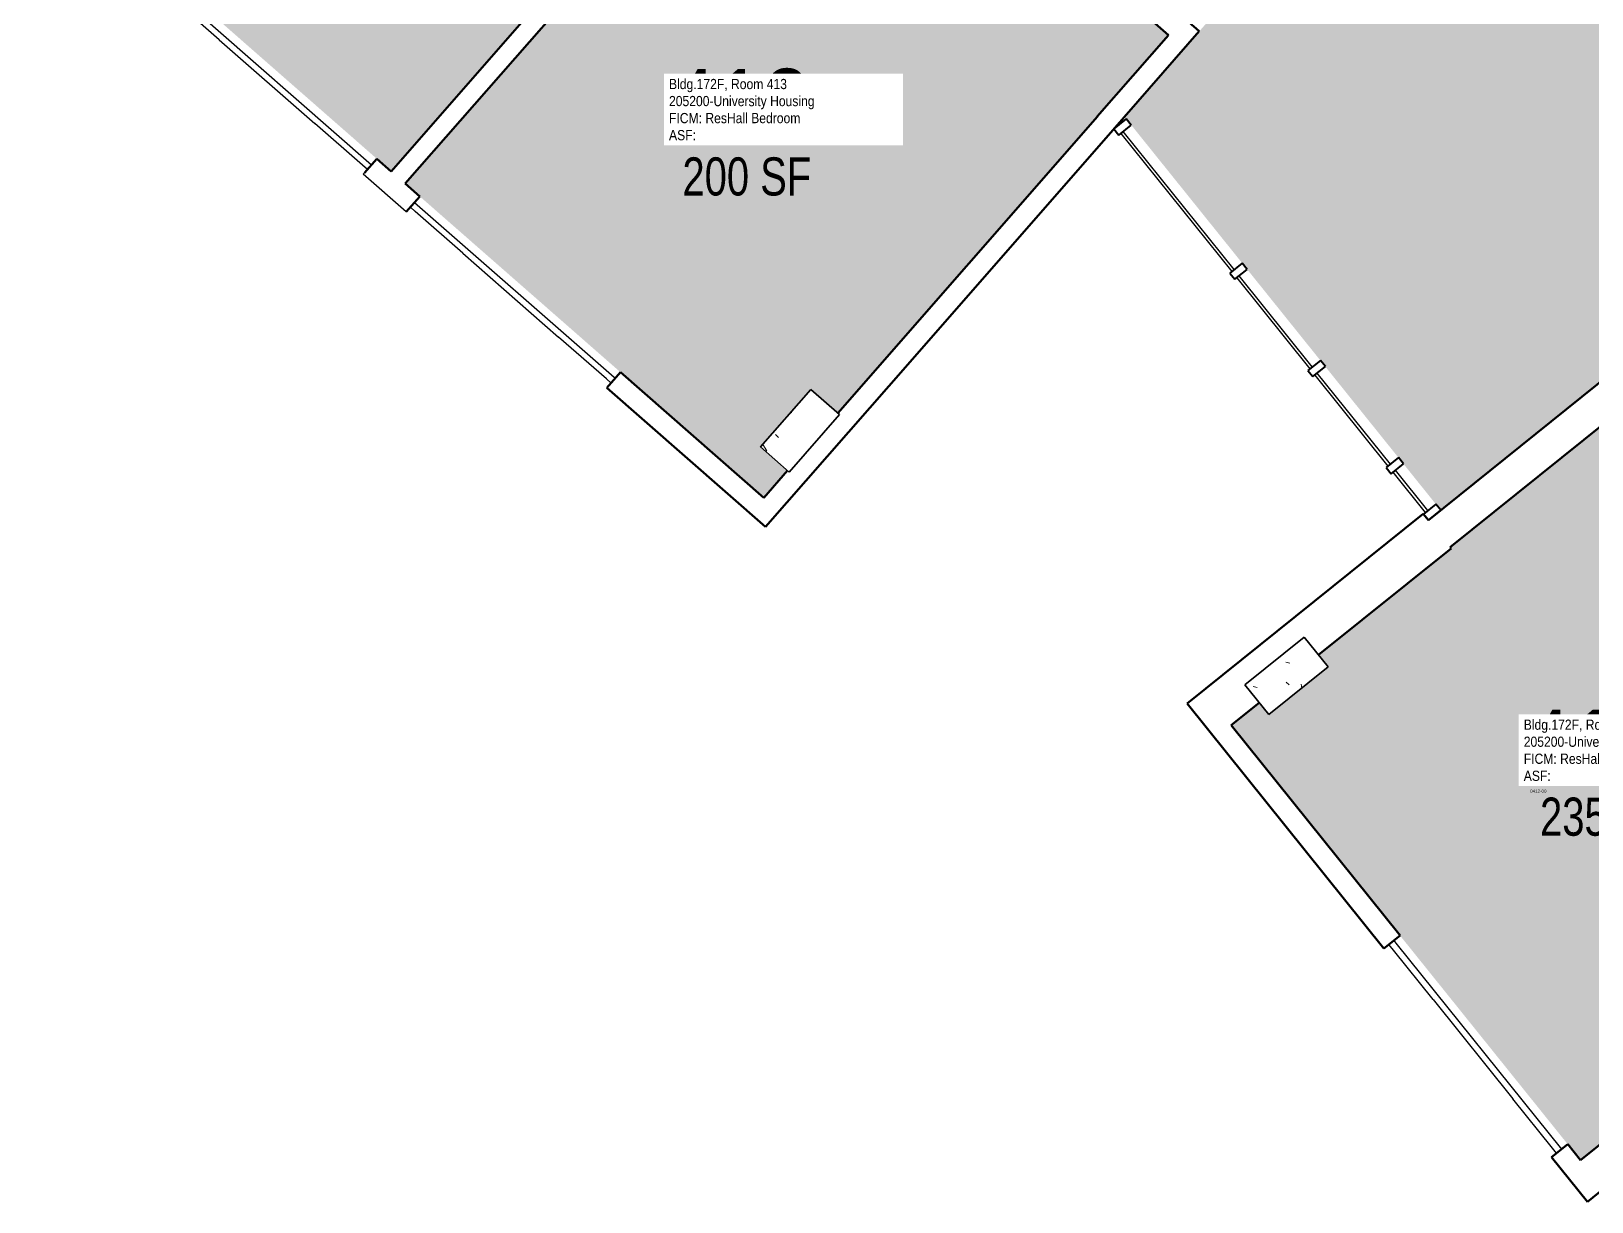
# Model space of a CAD drawing. Header units: inches. Extents: x 69234239 to 69236626, y 27656166 to 27658522.
# Drawn here: x 69234846.9 to 69235338.1, y 27656903.1 to 27657271.4 of the extents above; entities that cross this region are included whole.
import ezdxf
from ezdxf.enums import TextEntityAlignment as Align

# ---------------------------------------------------------------- set-up
doc = ezdxf.new("R2010")
doc.units = ezdxf.units.IN
doc.header["$LTSCALE"] = 100
doc.header["$MEASUREMENT"] = 0
for name, color, linetype in [('A-COLS', 5, 'CONTINUOUS'), ('A-GLAZ', 1, 'CONTINUOUS'), ('A-IDEN-RNUM', 7, 'CONTINUOUS'), ('A-IDEN-SNUM', 4, 'CONTINUOUS'), ('A-IDEN-VNUM', 4, 'CONTINUOUS'), ('A-WALL', 5, 'CONTINUOUS'), ('AREA-TEXT', 3, 'CONTINUOUS'), ('Rooms-Category-Color', 7, 'CONTINUOUS'), ('Rooms-College-Color', 7, 'CONTINUOUS'), ('Rooms-Department-Color', 7, 'CONTINUOUS'), ('Rooms-Division-Color', 7, 'CONTINUOUS'), ('Rooms-Information', 7, 'CONTINUOUS')]:
    doc.layers.add(name, color=color, linetype=linetype)
doc.styles.add('CP_AREA', font='arial.ttf', dxfattribs={"height": 15})
doc.styles.add('CP_ROOMSNUMBER', font='arial.ttf', dxfattribs={"height": 1})
doc.styles.add('CP_ROOMVNUMBER', font='arial.ttf', dxfattribs={"width": 0.85, "height": 0.075})

msp = doc.modelspace()

# ---------------------------------------------------------------- hatches: boundary and pattern name
at = {"layer": 'A-COLS', "lineweight": 5}
h = msp.add_hatch(dxfattribs=at)
h.set_pattern_fill('FP_14', color=256, angle=-41.2092, style=0, pattern_type=2)
h.set_pattern_definition([(178.791, (69235784.634, 27657305.722), (-15.37654, 22.9776), [2.88, -31.68]), (123.791, (69235784.634, 27657305.722), (-19.1757, -22.2481), [2.304, -25.344]), (229.242, (69235783.353, 27657307.636), (-34.5522, 0.7301), [2.448, -26.924]), (174.975, (69235778.647, 27657300.91), (-20.7198, 35.925), [4.32, -47.52]), (225.427, (69235776.92, 27657303.904), (-51.6406, 4.5404), [3.671, -40.386]), (119.975, (69235778.647, 27657300.91), (-51.6408, 4.5406), [3.456, -38.016]), (149.791, (69235777.738, 27657305.106), (-2.30886, 27.55136), [2.88, -31.68]), (94.791, (69235777.738, 27657305.106), (-27.5576, -10.1621), [2.304, -25.344]), (200.242, (69235777.546, 27657307.402), (-29.8661, 17.3898), [2.448, -26.924]), (166.2908, (69235784.634, 27657305.722), (-10.2558, -7.64421), [1.267, -23.77, 1.267, -24.461, -25.44]), (166.2908, (69235784.634, 27657305.722), (-10.2558, -7.64421), [-50.765, 1.267, -24.173]), (136.2908, (69235784.634, 27657305.722), (-18.1331, -1.61451), [1.267, -13.402, 1.267, -23.194, -9.696]), (136.2908, (69235784.634, 27657305.722), (-18.1331, -1.61451), [-39.13, 1.267, -8.429]), (96.2908, (69235789.998, 27657299.047), (-12.16747, 16.52022), [1.267, -8.333, 1.267, -28.685, -39.744]), (96.2908, (69235789.998, 27657299.047), (-12.16747, 16.52022), [-39.552, 1.267, -38.477]), (86.2908, (69235792.404, 27657296.054), (-17.02624, 15.047), [1.267, -11.213, 1.267, -18.624, -28.224]), (86.2908, (69235792.404, 27657296.054), (-17.02624, 15.047), [-32.371, 1.267, -26.957])])
h.paths.add_polyline_path([(69235101.29, 27657150.78), (69235092.27, 27657158.69), (69235076.45, 27657140.63), (69235085.48, 27657132.73)], flags=0)
h = msp.add_hatch(dxfattribs=at)
h.set_pattern_fill('FP_26', color=256, angle=308.7908, style=0, pattern_type=2)
h.set_pattern_definition([(178.791, (69235784.633, 27657305.722), (-15.3765, 22.9776), [2.88, -31.68]), (123.791, (69235784.633, 27657305.722), (-19.1757, -22.2481), [2.304, -25.344]), (229.242, (69235783.352, 27657307.636), (-34.5522, 0.7301), [2.448, -26.924]), (174.975, (69235778.647, 27657300.91), (-20.7198, 35.925), [4.32, -47.52]), (225.427, (69235776.92, 27657303.904), (-51.6406, 4.5404), [3.671, -40.386]), (119.975, (69235778.647, 27657300.91), (-51.6408, 4.5406), [3.456, -38.016]), (149.791, (69235777.738, 27657305.106), (-2.3089, 27.55136), [2.88, -31.68]), (94.791, (69235777.738, 27657305.106), (-27.5576, -10.162), [2.304, -25.344]), (200.242, (69235777.545, 27657307.402), (-29.8661, 17.3898), [2.448, -26.924]), (166.2908, (69235784.633, 27657305.722), (-10.2558, -7.64421), [1.267, -23.77, 1.267, -24.461, -25.44]), (166.2908, (69235784.633, 27657305.722), (-10.2558, -7.64421), [-50.765, 1.267, -24.173]), (136.2908, (69235784.633, 27657305.722), (-18.1331, -1.6145), [1.267, -13.402, 1.267, -23.194, -9.696]), (136.2908, (69235784.633, 27657305.722), (-18.1331, -1.6145), [-39.13, 1.267, -8.429]), (96.2908, (69235789.999, 27657299.046), (-12.16747, 16.52022), [1.267, -8.333, 1.267, -28.685, -39.744]), (96.2908, (69235789.999, 27657299.046), (-12.16747, 16.52022), [-39.552, 1.267, -38.477]), (86.2908, (69235792.404, 27657296.053), (-17.02624, 15.047), [1.267, -11.213, 1.267, -18.624, -28.224]), (86.2908, (69235792.404, 27657296.053), (-17.02624, 15.047), [-32.371, 1.267, -26.957])])
h.paths.add_polyline_path([(69235247.6, 27657080.78), (69235228.89, 27657065.74), (69235236.41, 27657056.39), (69235255.12, 27657071.43)], flags=0)
at = {"layer": 'Rooms-Category-Color', "true_color": 0xadadad}
msp.add_hatch(color=253, dxfattribs=at).paths.add_polyline_path([(69235567.42, 27657343.21), (69235527.33, 27657393.09), (69235690.33, 27657524.11), (69235568.58, 27657675.58), (69235191.04, 27657244.53), (69235290.57, 27657120.69)])
at = {"layer": 'Rooms-Category-Color', "true_color": 0x728ef3}
for points in [[(69234856.44, 27657333.31), (69234854.37, 27657335.12), (69234846.87, 27657326.56), (69234960.19, 27657227.33), (69235087.65, 27657372.88), (69234974.33, 27657472.11), (69234870.18, 27657353.17), (69234872.25, 27657351.36)], [(69235188.19, 27657251.15), (69235204.88, 27657270.21), (69235092.07, 27657369.01), (69234964.61, 27657223.46), (69235077.46, 27657124.64), (69235084.95, 27657133.19), (69235076.45, 27657140.63), (69235092.27, 27657158.69), (69235100.76, 27657151.25), (69235180.55, 27657242.36), (69235182.49, 27657244.58), (69235182.46, 27657244.61)], [(69235334.53, 27656916.26), (69235485.15, 27657037.33), (69235374.89, 27657174.51), (69235354.23, 27657157.9), (69235296.41, 27657111.43), (69235293.49, 27657109.08), (69235293.8, 27657108.69), (69235291.52, 27657106.86), (69235252.1, 27657075.18), (69235255.12, 27657071.43), (69235236.41, 27657056.39), (69235233.4, 27657060.14), (69235224.58, 27657053.05)]]:
    msp.add_hatch(color=171, dxfattribs=at).paths.add_polyline_path(points)
at = {"layer": 'Rooms-College-Color', "true_color": 0xadadad}
for points in [[(69235567.42, 27657343.21), (69235527.33, 27657393.09), (69235690.33, 27657524.11), (69235568.58, 27657675.58), (69235191.04, 27657244.53), (69235290.57, 27657120.69)], [(69234856.44, 27657333.31), (69234854.37, 27657335.12), (69234846.87, 27657326.56), (69234960.19, 27657227.33), (69235087.65, 27657372.88), (69234974.33, 27657472.11), (69234870.18, 27657353.17), (69234872.25, 27657351.36)], [(69235188.19, 27657251.15), (69235204.88, 27657270.21), (69235092.07, 27657369.01), (69234964.61, 27657223.46), (69235077.46, 27657124.64), (69235084.95, 27657133.19), (69235076.45, 27657140.63), (69235092.27, 27657158.69), (69235100.76, 27657151.25), (69235180.55, 27657242.36), (69235182.49, 27657244.58), (69235182.46, 27657244.61)], [(69235334.53, 27656916.26), (69235485.15, 27657037.33), (69235374.89, 27657174.51), (69235354.23, 27657157.9), (69235296.41, 27657111.43), (69235293.49, 27657109.08), (69235293.8, 27657108.69), (69235291.52, 27657106.86), (69235252.1, 27657075.18), (69235255.12, 27657071.43), (69235236.41, 27657056.39), (69235233.4, 27657060.14), (69235224.58, 27657053.05)]]:
    msp.add_hatch(color=253, dxfattribs=at).paths.add_polyline_path(points)
at = {"layer": 'Rooms-Department-Color', "true_color": 0xacacac}
msp.add_hatch(color=253, dxfattribs=at).paths.add_polyline_path([(69235567.42, 27657343.21), (69235527.33, 27657393.09), (69235690.33, 27657524.11), (69235568.58, 27657675.58), (69235191.04, 27657244.53), (69235290.57, 27657120.69)])
at = {"layer": 'Rooms-Department-Color', "true_color": 0x604aed}
for points in [[(69234856.44, 27657333.31), (69234854.37, 27657335.12), (69234846.87, 27657326.56), (69234960.19, 27657227.33), (69235087.65, 27657372.88), (69234974.33, 27657472.11), (69234870.18, 27657353.17), (69234872.25, 27657351.36)], [(69235188.19, 27657251.15), (69235204.88, 27657270.21), (69235092.07, 27657369.01), (69234964.61, 27657223.46), (69235077.46, 27657124.64), (69235084.95, 27657133.19), (69235076.45, 27657140.63), (69235092.27, 27657158.69), (69235100.76, 27657151.25), (69235180.55, 27657242.36), (69235182.49, 27657244.58), (69235182.46, 27657244.61)], [(69235334.53, 27656916.26), (69235485.15, 27657037.33), (69235374.89, 27657174.51), (69235354.23, 27657157.9), (69235296.41, 27657111.43), (69235293.49, 27657109.08), (69235293.8, 27657108.69), (69235291.52, 27657106.86), (69235252.1, 27657075.18), (69235255.12, 27657071.43), (69235236.41, 27657056.39), (69235233.4, 27657060.14), (69235224.58, 27657053.05)]]:
    msp.add_hatch(color=173, dxfattribs=at).paths.add_polyline_path(points)
at = {"layer": 'Rooms-Division-Color', "true_color": 0xadadad}
msp.add_hatch(color=253, dxfattribs=at).paths.add_polyline_path([(69235567.42, 27657343.21), (69235527.33, 27657393.09), (69235690.33, 27657524.11), (69235568.58, 27657675.58), (69235191.04, 27657244.53), (69235290.57, 27657120.69)])
at = {"layer": 'Rooms-Division-Color', "true_color": 0x604aed}
for points in [[(69234856.44, 27657333.31), (69234854.37, 27657335.12), (69234846.87, 27657326.56), (69234960.19, 27657227.33), (69235087.65, 27657372.88), (69234974.33, 27657472.11), (69234870.18, 27657353.17), (69234872.25, 27657351.36)], [(69235188.19, 27657251.15), (69235204.88, 27657270.21), (69235092.07, 27657369.01), (69234964.61, 27657223.46), (69235077.46, 27657124.64), (69235084.95, 27657133.19), (69235076.45, 27657140.63), (69235092.27, 27657158.69), (69235100.76, 27657151.25), (69235180.55, 27657242.36), (69235182.49, 27657244.58), (69235182.46, 27657244.61)], [(69235334.53, 27656916.26), (69235485.15, 27657037.33), (69235374.89, 27657174.51), (69235354.23, 27657157.9), (69235296.41, 27657111.43), (69235293.49, 27657109.08), (69235293.8, 27657108.69), (69235291.52, 27657106.86), (69235252.1, 27657075.18), (69235255.12, 27657071.43), (69235236.41, 27657056.39), (69235233.4, 27657060.14), (69235224.58, 27657053.05)]]:
    msp.add_hatch(color=173, dxfattribs=at).paths.add_polyline_path(points)

# ---------------------------------------------------------------- linework, layer by layer
at = {"layer": 'A-COLS', "lineweight": 35}
for p, q in [((69235076.45, 27657140.63), (69235092.27, 27657158.69)), ((69235092.27, 27657158.69), (69235101.29, 27657150.78)), ((69235101.29, 27657150.78), (69235085.48, 27657132.73)), ((69235085.48, 27657132.73), (69235076.45, 27657140.63)), ((69235228.89, 27657065.74), (69235247.6, 27657080.78)), ((69235247.6, 27657080.78), (69235255.12, 27657071.43)), ((69235255.12, 27657071.43), (69235236.41, 27657056.39)), ((69235236.41, 27657056.39), (69235228.89, 27657065.74))]:
    msp.add_line(p, q, dxfattribs=at)
at = {"layer": 'A-GLAZ'}
for p, q in [((69234906.05, 27657268.76), (69234891.01, 27657281.93)), ((69234891.51, 27657284.15), (69234954.01, 27657229.41)), ((69234906.05, 27657268.76), (69234936.14, 27657242.4)), ((69234951.19, 27657229.23), (69234936.14, 27657242.4)), ((69235190.62, 27657239.86), (69235189.84, 27657239.23)), ((69235189.84, 27657239.23), (69235224.77, 27657195.78)), ((69235225.55, 27657196.4), (69235190.62, 27657239.86)), ((69234952.7, 27657227.91), (69234951.19, 27657229.23)), ((69234967.55, 27657217.56), (69235030.36, 27657162.56)), ((69234967.74, 27657214.73), (69234966.24, 27657216.05)), ((69234982.79, 27657201.56), (69234967.74, 27657214.73)), ((69234982.79, 27657201.56), (69235012.88, 27657175.2)), ((69235224.77, 27657195.78), (69235225.55, 27657196.4)), ((69235227.12, 27657194.46), (69235226.34, 27657193.83)), ((69235226.34, 27657193.83), (69235249.36, 27657165.19)), ((69235250.14, 27657165.81), (69235227.12, 27657194.46)), ((69235027.93, 27657162.03), (69235012.88, 27657175.2)), ((69235249.36, 27657165.19), (69235250.14, 27657165.81)), ((69235251.71, 27657163.86), (69235250.93, 27657163.24)), ((69235274.73, 27657135.22), (69235251.71, 27657163.86)), ((69235029.43, 27657160.71), (69235027.93, 27657162.03)), ((69235030.36, 27657162.56), (69235030.75, 27657162.22)), ((69235250.93, 27657163.24), (69235273.95, 27657134.59)), ((69235273.95, 27657134.59), (69235274.73, 27657135.22)), ((69235276.29, 27657133.27), (69235275.51, 27657132.64)), ((69235275.51, 27657132.64), (69235285.7, 27657119.98)), ((69235286.47, 27657120.6), (69235276.29, 27657133.27)), ((69235285.7, 27657119.98), (69235286.47, 27657120.6)), ((69235275.65, 27656982.33), (69235274.24, 27656984.08)), ((69235288.18, 27656966.74), (69235275.65, 27656982.33)), ((69235275.8, 27656985.33), (69235276.44, 27656984.54)), ((69235276.44, 27656984.54), (69235328.58, 27656919.67)), ((69235288.18, 27656966.74), (69235313.24, 27656935.56)), ((69235325.77, 27656919.97), (69235313.24, 27656935.56)), ((69235327.02, 27656918.41), (69235325.77, 27656919.97))]:
    msp.add_line(p, q, dxfattribs=at)
at = {"layer": 'A-GLAZ', "lineweight": 40}
for p, q in [((69235191.59, 27657243.84), (69235187.69, 27657240.71)), ((69235193.16, 27657241.89), (69235191.59, 27657243.84)), ((69235187.69, 27657240.71), (69235189.26, 27657238.76)), ((69235189.26, 27657238.76), (69235193.16, 27657241.89))]:
    msp.add_line(p, q, dxfattribs=at)
at = {"layer": 'A-GLAZ', "lineweight": 40, "extrusion": (0, 0, -1)}
for p, q in [((69235228.08, 27657198.44), (69235224.19, 27657195.31)), ((69235229.65, 27657196.49), (69235228.08, 27657198.44)), ((69235224.19, 27657195.31), (69235225.75, 27657193.36)), ((69235225.75, 27657193.36), (69235229.65, 27657196.49)), ((69235252.67, 27657167.85), (69235248.77, 27657164.72)), ((69235248.77, 27657164.72), (69235250.34, 27657162.77)), ((69235250.34, 27657162.77), (69235254.24, 27657165.9)), ((69235254.24, 27657165.9), (69235252.67, 27657167.85)), ((69235277.26, 27657137.25), (69235273.36, 27657134.12)), ((69235273.36, 27657134.12), (69235274.93, 27657132.17)), ((69235274.93, 27657132.17), (69235278.83, 27657135.31)), ((69235278.83, 27657135.31), (69235277.26, 27657137.25)), ((69235289.01, 27657122.64), (69235285.11, 27657119.51)), ((69235285.11, 27657119.51), (69235286.68, 27657117.56)), ((69235286.68, 27657117.56), (69235290.57, 27657120.69)), ((69235290.57, 27657120.69), (69235289.01, 27657122.64))]:
    msp.add_line(p, q, dxfattribs=at)
at = {"layer": 'A-WALL', "lineweight": 50}
for p, q in [((69235087.65, 27657372.88), (69234960.19, 27657227.33)), ((69234964.61, 27657223.46), (69235092.07, 27657369.01)), ((69235214.55, 27657271.39), (69235126.86, 27657348.18)), ((69235122.08, 27657342.73), (69235204.88, 27657270.21)), ((69235204.88, 27657270.21), (69235182.46, 27657244.61)), ((69235187.35, 27657240.33), (69235214.55, 27657271.39)), ((69235182.49, 27657244.58), (69235100.76, 27657151.25)), ((69235123.59, 27657167.45), (69235187.38, 27657240.3)), ((69234955.66, 27657231.29), (69234951.75, 27657226.83)), ((69234960.19, 27657227.33), (69234955.66, 27657231.29)), ((69234969.2, 27657219.44), (69234964.61, 27657223.46)), ((69234964.92, 27657214.55), (69234969.2, 27657219.44)), ((69235373.73, 27657187.53), (69235286.68, 27657117.56)), ((69235293.49, 27657109.08), (69235374.89, 27657174.51)), ((69235032.4, 27657164.1), (69235028.11, 27657159.21)), ((69235077.46, 27657124.64), (69235032.4, 27657164.1)), ((69235078.06, 27657115.46), (69235123.59, 27657167.45)), ((69235028.11, 27657159.21), (69235078.06, 27657115.46)), ((69235084.95, 27657133.19), (69235077.46, 27657124.64)), ((69235285.03, 27657119.61), (69235210.74, 27657059.89)), ((69235286.68, 27657117.56), (69235285.03, 27657119.61)), ((69235252.1, 27657075.18), (69235293.8, 27657108.69)), ((69235293.8, 27657108.69), (69235293.49, 27657109.08)), ((69235210.74, 27657059.89), (69235272.69, 27656982.83)), ((69235224.58, 27657053.05), (69235233.4, 27657060.14)), ((69235277.75, 27656986.9), (69235224.58, 27657053.05)), ((69235485.15, 27657037.33), (69235334.53, 27656916.26)), ((69235272.69, 27656982.83), (69235277.75, 27656986.9)), ((69235330.53, 27656921.23), (69235325.47, 27656917.16)), ((69235334.53, 27656916.26), (69235330.53, 27656921.23)), ((69235325.47, 27656917.16), (69235336.74, 27656903.13)), ((69235336.74, 27656903.13), (69235341.81, 27656907.2))]:
    msp.add_line(p, q, dxfattribs=at)
at = {"layer": 'A-WALL'}
for p, q in [((69234951.38, 27657226.4), (69234951.75, 27657226.83)), ((69234964.92, 27657214.55), (69234951.38, 27657226.4))]:
    msp.add_line(p, q, dxfattribs=at)

# ---------------------------------------------------------------- texts
at = {"layer": 'A-IDEN-RNUM', "style": 'CP_ROOMSNUMBER'}
for s, p in [('0413-00', (69235047.64, 27657237.08)), ('0412-00', (69235318.72, 27657031.82))]:
    msp.add_text(s, height=1, dxfattribs=at).set_placement(p)
at = {"layer": 'A-IDEN-SNUM', "style": 'CP_ROOMSNUMBER'}
for s, p in [('172F041300', (69235047.64, 27657237.08)), ('172F041200', (69235316.7, 27657035.51))]:
    msp.add_text(s, height=1, dxfattribs=at).set_placement(p)
at = {"layer": 'A-IDEN-VNUM', "style": 'CP_ROOMVNUMBER', "width": 0.85}
for s, p in [('413', (69235047.64, 27657237.08)), ('412', (69235316.7, 27657035.51))]:
    msp.add_text(s, height=22.5, dxfattribs=at).set_placement(p)
at = {"layer": 'AREA-TEXT', "style": 'CP_AREA', "width": 0.75}
for s, p in [('200 SF', (69235072.14, 27657225.73)), ('235 SF', (69235342.09, 27657024.3))]:
    msp.add_text(s, height=12, dxfattribs=at).set_placement(p, align=Align.MIDDLE_CENTER)

# ---------------------------------------------------------------- next in the draw order: texts
at = {"layer": 'Rooms-Information', "char_height": 3.2143, "width": 72, "attachment_point": 7, "style": 'CP_ROOMVNUMBER', "bg_fill": 3, "box_fill_scale": 1.5, "bg_fill_color": 256, "bg_fill_true_color": 13158600, "bg_fill_transparency": 0}
for s, insert in [('Bldg.172F, Room 413^M^J205200-University Housing^M^JFICM: ResHall Bedroom^M^JASF: ', (69235047.64, 27657237.08)), ('Bldg.172F, Room 412^M^J205200-University Housing^M^JFICM: ResHall Bedroom - RA^M^JASF: ', (69235316.7, 27657035.51))]:
    msp.add_mtext(s, dxfattribs=dict(at, insert=insert))

doc.saveas('drawing.dxf')
